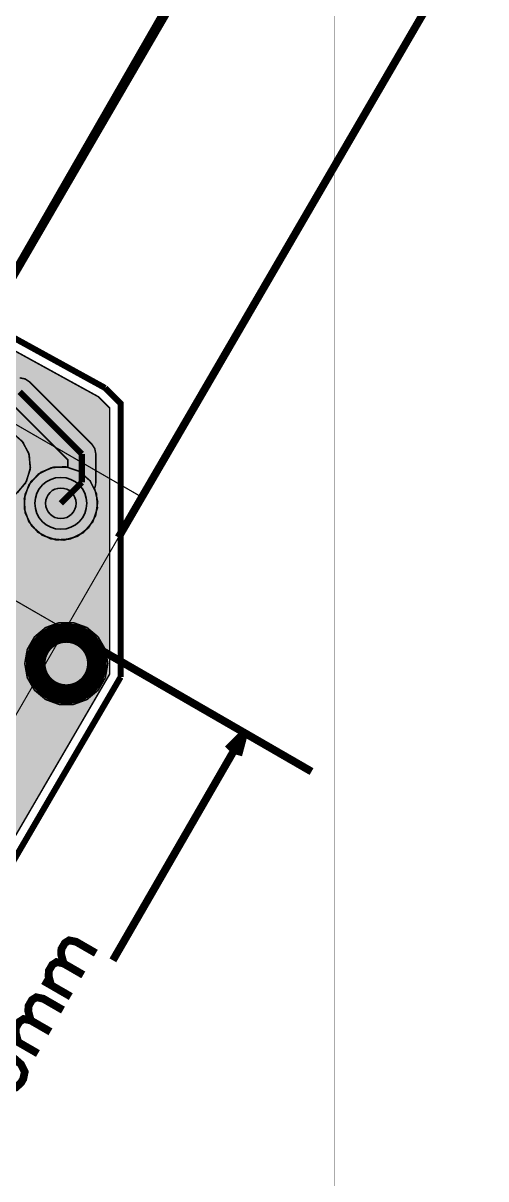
# Model space of a CAD drawing. Header units: millimetres. Extents: x 128 to 251, y -73 to 33.
# Drawn here: x 234.05 to 249.19, y -35.28 to 2.54 of the extents above; entities that cross this region are included whole.
import ezdxf

# ---------------------------------------------------------------- set-up
doc = ezdxf.new("R2010")
doc.units = ezdxf.units.MM
doc.header["$MEASUREMENT"] = 0
for name, color, linetype, true_color in [('Board-Outline-Layer', 7, 'Continuous', 0xff00ff), ('Bottom-Layer', 7, 'Continuous', 0x0000ff), ('Bottom-Paste-Mask-Layer', 7, 'Continuous', 0x800000), ('Bottom-Solder-Mask-Layer', 7, 'Continuous', 0xaa00ff), ('Document-Layer', 7, 'Continuous', 0xffffff), ('F.Courtyard', 7, 'Continuous', 0x022880), ('Hole-Layer', 7, 'Continuous', 0x222222), ('Multi-Layer', 7, 'Continuous', 0xc0c0c0), ('Top-Layer', 7, 'Continuous', 0xff0000), ('Top-Paste-Mask-Layer', 7, 'Continuous', 0x808080), ('Top-Silkscreen-Layer', 7, 'Continuous', 0xffcc00), ('Top-Solder-Mask-Layer', 7, 'Continuous', 0x800080)]:
    doc.layers.add(name, color=color, linetype=linetype, true_color=true_color)

msp = doc.modelspace()

# ---------------------------------------------------------------- hatches: boundary and pattern name
at = {"layer": 'Bottom-Layer'}
for points in [[(139.908, 21.105), (140.301, 21.105), (139.878, 20.881), (139.56, 20.524), (139.385, 20.08), (139.375, 19.602), (139.531, 19.15), (139.833, 18.78), (140.246, 18.538), (140.716, 18.454), (141.187, 18.538), (141.599, 18.78), (141.902, 19.15), (142.058, 19.602), (142.048, 20.08), (141.873, 20.524), (141.554, 20.881), (141.132, 21.105), (163.541, 21.105), (163.584, 21.107), (163.626, 21.115), (163.864, 21.098), (164.047, 20.945), (164.108, 20.714), (164.107, 20.705), (164.107, 20.695), (164.107, 15.941), (164.15, 15.447), (164.358, 14.996), (164.707, 14.641), (165.154, 14.426), (165.648, 14.374), (166.475, 14.374), (166.293, 14.159), (166.228, 13.885), (166.228, 12.785), (166.31, 12.481), (166.532, 12.258), (166.836, 12.177), (167.936, 12.177), (168.24, 12.258), (168.463, 12.481), (168.544, 12.785), (168.544, 13.885), (168.479, 14.159), (168.298, 14.374), (185.166, 14.376), (185.189, 14.374), (185.213, 14.374), (185.291, 14.376), (185.771, 14.283), (186.183, 14.018), (186.468, 13.621), (186.586, 13.147), (186.586, 10.433), (186.577, 9.929), (186.723, 9.445), (187.009, 9.03), (187.408, 8.722), (187.883, 8.55), (188.387, 8.532), (203.241, 8.641), (202.829, 8.401), (202.526, 8.035), (202.368, 7.586), (202.375, 7.11), (202.545, 6.665), (202.858, 6.307), (203.276, 6.079), (203.747, 6.008), (204.213, 6.105), (204.617, 6.356), (204.909, 6.732), (205.054, 7.185), (205.034, 7.66), (204.851, 8.1), (204.528, 8.449), (204.104, 8.665), (204.634, 8.898), (205.079, 9.268), (205.405, 9.747), (205.585, 10.297), (205.589, 10.327), (205.59, 10.358), (205.591, 13.287), (205.714, 13.592), (205.933, 13.837), (206.223, 13.993), (230.64, 13.993), (230.657, 13.993), (230.674, 13.995), (231.034, 13.948), (231.338, 13.746), (231.522, 13.432), (231.549, 13.07), (231.545, 13.043), (231.544, 13.017), (231.544, -4.89), (231.561, -5.618), (231.753, -6.32), (232.11, -6.955), (232.609, -7.485), (233.221, -7.879), (236.511, -9.687), (236.878, -10.054), (236.878, -18.76), (220.036, -47.654), (220, -47.741), (219.987, -47.835), (219.987, -49.818), (205.252, -65.512), (204.899, -65.718), (204.522, -65.877), (204.798, -65.5), (204.931, -65.051), (204.903, -64.585), (204.719, -64.155), (204.399, -63.813), (203.983, -63.6), (203.519, -63.54), (203.063, -63.642), (202.668, -63.892), (202.381, -64.262), (202.237, -64.706), (202.252, -65.174), (202.424, -65.608), (202.734, -65.959), (202.032, -65.693), (201.412, -65.269), (190.417, -54.469), (189.885, -54.039), (189.272, -53.734), (188.608, -53.57), (187.924, -53.554), (187.252, -53.686), (186.626, -53.961), (186.074, -54.365), (186.07, -54.368), (186.067, -54.372), (179.529, -60.687), (178.91, -61.051), (178.228, -61.276), (177.513, -61.353), (176.799, -61.277), (176.116, -61.053), (175.496, -60.689), (163.679, -48.655), (163.279, -48.335), (162.795, -48.168), (162.283, -48.173), (161.802, -48.349), (161.408, -48.677), (161.394, -48.695), (161.382, -48.713), (159.334, -51.863), (159.102, -52.068), (158.808, -52.169), (158.498, -52.15), (158.218, -52.014), (158.204, -52.004), (158.19, -51.995), (143.718, -43.141), (143.28, -42.7), (142.939, -42.181), (142.708, -41.604), (142.597, -40.993), (142.597, -40.989), (142.597, -40.985), (141.856, -33.79), (142.235, -34.091), (142.696, -34.239), (143.179, -34.217), (143.624, -34.026), (143.974, -33.692), (144.184, -33.256), (144.228, -32.774), (144.1, -32.307), (143.817, -31.914), (143.414, -31.646), (142.942, -31.537), (142.462, -31.599), (142.035, -31.826), (141.714, -32.189), (141.714, -31.591), (141.709, -30.467), (141.709, -2.111), (141.701, -2.033), (141.676, -1.959), (141.427, -1.592), (141.077, -1.321), (140.661, -1.172), (140.629, -1.168), (140.597, -1.166), (139.838, -1.166), (139.818, -1.167), (139.797, -1.168), (139.527, -1.118), (139.336, -0.921), (139.292, -0.649), (139.295, -0.624), (139.296, -0.598), (139.293, 20.608), (139.376, 20.878), (139.588, 21.063), (139.867, 21.107), (139.887, 21.106)], [(221.926, -7.182), (222.075, -7.281), (222.25, -7.316), (230.316, -7.316), (232.849, -9.849), (232.997, -9.948), (233.172, -9.983), (233.745, -9.983), (235.508, -11.747), (235.508, -11.987), (235.052, -11.987), (234.628, -12.156), (234.297, -12.471), (234.107, -12.886), (234.084, -13.342), (234.232, -13.774), (234.53, -14.12), (234.936, -14.331), (235.39, -14.376), (235.829, -14.25), (236.189, -13.969), (236.42, -13.575), (236.487, -13.123), (236.383, -12.679), (236.414, -12.585), (236.425, -12.487), (236.425, -11.557), (236.39, -11.382), (236.29, -11.233), (234.258, -9.201), (234.11, -9.102), (233.934, -9.067), (233.362, -9.067), (230.829, -6.534), (230.681, -6.435), (230.505, -6.4), (222.44, -6.4), (214.446, 1.594), (214.298, 1.693), (214.122, 1.728), (212.137, 1.728), (211.876, 2.122), (211.483, 2.386), (211.019, 2.478), (209.119, 2.478), (208.657, 2.386), (208.265, 2.124), (208.003, 1.732), (207.911, 1.27), (208.003, 0.808), (208.265, 0.416), (208.657, 0.154), (209.119, 0.062), (211.019, 0.062), (211.483, 0.154), (211.876, 0.418), (212.137, 0.812), (213.933, 0.812)], [(225.228, -13.278), (225.377, -13.377), (225.552, -13.412), (231.902, -13.412), (232.078, -13.377), (232.226, -13.278), (232.527, -12.977), (232.981, -13.107), (233.45, -13.053), (233.862, -12.824), (234.155, -12.455), (234.285, -12.001), (234.23, -11.532), (234.001, -11.12), (233.631, -10.828), (233.177, -10.699), (232.708, -10.754), (232.296, -10.984), (232.004, -11.354), (231.876, -11.808), (231.932, -12.277), (231.713, -12.496), (225.742, -12.496), (214.192, -0.946), (214.044, -0.847), (213.868, -0.812), (212.137, -0.812), (211.876, -0.418), (211.483, -0.154), (211.019, -0.062), (209.119, -0.062), (208.657, -0.154), (208.265, -0.416), (208.003, -0.808), (207.911, -1.27), (208.003, -1.732), (208.265, -2.124), (208.657, -2.386), (209.119, -2.478), (211.019, -2.478), (211.483, -2.386), (211.876, -2.122), (212.137, -1.728), (213.679, -1.728)], [(234.43, -13.173, 1), (236.13, -13.173, 1)], [(234.1, -18.415), (234.182, -18.88), (234.418, -19.288), (234.779, -19.591), (235.223, -19.753), (235.694, -19.753), (236.138, -19.591), (236.499, -19.288), (236.735, -18.88), (236.817, -18.415), (236.735, -17.951), (236.499, -17.542), (236.138, -17.239), (235.694, -17.078), (235.223, -17.078), (234.779, -17.239), (234.418, -17.542), (234.182, -17.951)]]:
    msp.add_hatch(color=256, dxfattribs=at).paths.add_polyline_path(points)
at = {"layer": 'Bottom-Paste-Mask-Layer'}
msp.add_hatch(color=256, dxfattribs=at).paths.add_polyline_path([(234.43, -13.173, 1), (236.13, -13.173, 1)])
at = {"layer": 'Bottom-Solder-Mask-Layer'}
msp.add_hatch(color=256, dxfattribs=at).paths.add_polyline_path([(234.43, -13.173, 1), (236.13, -13.173, 1)])
at = {"layer": 'Hole-Layer'}
msp.add_hatch(color=256, dxfattribs=at).paths.add_polyline_path([(234.78, -13.173, 1), (235.78, -13.173, 1)])
at = {"layer": 'Multi-Layer'}
for points in [[(234.43, -13.173, 1), (236.13, -13.173, 1)], [(234.43, -13.173, 1), (236.13, -13.173, 1)], [(234.43, -13.173, 1), (236.13, -13.173, 1)], [(234.458, -18.415, 1), (236.458, -18.415, 1)]]:
    msp.add_hatch(color=256, dxfattribs=at).paths.add_polyline_path(points)
at = {"layer": 'Top-Layer'}
for points in [[(139.908, 21.105), (140.301, 21.105), (139.878, 20.881), (139.56, 20.524), (139.385, 20.08), (139.375, 19.602), (139.531, 19.15), (139.833, 18.78), (140.246, 18.538), (140.716, 18.454), (141.187, 18.538), (141.599, 18.78), (141.902, 19.15), (142.058, 19.602), (142.048, 20.08), (141.873, 20.524), (141.554, 20.881), (141.132, 21.105), (163.541, 21.105), (163.584, 21.107), (163.626, 21.115), (163.864, 21.098), (164.047, 20.945), (164.108, 20.714), (164.107, 20.705), (164.107, 20.695), (164.107, 15.941), (164.15, 15.447), (164.358, 14.996), (164.707, 14.641), (165.154, 14.426), (165.648, 14.374), (166.475, 14.374), (166.293, 14.159), (166.228, 13.885), (166.228, 12.825), (162.744, 9.341), (162.645, 9.192), (162.61, 9.017), (162.61, 0.86), (162.441, 0.597), (162.412, 0.286), (162.528, -0.004), (162.765, -0.208), (163.068, -0.282), (163.372, -0.208), (163.608, -0.004), (163.725, 0.286), (163.695, 0.597), (163.526, 0.86), (163.526, 8.827), (166.876, 12.177), (167.936, 12.177), (168.24, 12.258), (168.463, 12.481), (168.544, 12.785), (168.544, 12.877), (178.246, 12.877), (184.334, 6.788), (184.483, 6.689), (184.658, 6.654), (196.026, 6.654), (198.304, 4.375), (198.453, 4.276), (198.628, 4.241), (205.359, 4.241), (205.535, 4.276), (205.683, 4.375), (207.2, 5.892), (208.002, 5.892), (208.263, 5.498), (208.656, 5.234), (209.119, 5.142), (211.019, 5.142), (211.482, 5.234), (211.874, 5.496), (212.136, 5.888), (212.228, 6.35), (212.136, 6.812), (211.874, 7.204), (211.482, 7.466), (211.019, 7.558), (209.119, 7.558), (208.656, 7.466), (208.263, 7.202), (208.002, 6.808), (207.01, 6.808), (206.835, 6.773), (206.686, 6.674), (205.17, 5.157), (198.818, 5.157), (196.539, 7.436), (196.391, 7.535), (196.215, 7.57), (184.848, 7.57), (178.759, 13.659), (178.611, 13.758), (178.435, 13.793), (168.544, 13.793), (168.544, 13.885), (168.479, 14.159), (168.298, 14.374), (185.166, 14.376), (185.189, 14.374), (185.213, 14.374), (185.291, 14.376), (185.771, 14.283), (186.183, 14.018), (186.468, 13.621), (186.586, 13.147), (186.586, 10.433), (186.577, 9.929), (186.723, 9.445), (187.009, 9.03), (187.408, 8.722), (187.883, 8.55), (188.387, 8.532), (203.241, 8.641), (202.829, 8.401), (202.526, 8.035), (202.368, 7.586), (202.375, 7.11), (202.545, 6.665), (202.858, 6.307), (203.276, 6.079), (203.747, 6.008), (204.213, 6.105), (204.617, 6.356), (204.909, 6.732), (205.054, 7.185), (205.034, 7.66), (204.851, 8.1), (204.528, 8.449), (204.104, 8.665), (204.634, 8.898), (205.079, 9.268), (205.405, 9.747), (205.585, 10.297), (205.589, 10.327), (205.59, 10.358), (205.591, 13.287), (205.714, 13.592), (205.933, 13.837), (206.223, 13.993), (230.64, 13.993), (230.657, 13.993), (230.674, 13.995), (231.034, 13.948), (231.338, 13.746), (231.522, 13.432), (231.549, 13.07), (231.545, 13.043), (231.544, 13.017), (231.544, -4.89), (231.561, -5.618), (231.753, -6.32), (232.11, -6.955), (232.609, -7.485), (233.221, -7.879), (236.511, -9.687), (236.878, -10.054), (236.878, -18.76), (220.036, -47.654), (220, -47.741), (219.987, -47.835), (219.987, -49.818), (205.252, -65.512), (204.899, -65.718), (204.522, -65.877), (204.798, -65.5), (204.931, -65.051), (204.903, -64.585), (204.719, -64.155), (204.399, -63.813), (203.983, -63.6), (203.519, -63.54), (203.063, -63.642), (202.668, -63.892), (202.381, -64.262), (202.237, -64.706), (202.252, -65.174), (202.424, -65.608), (202.734, -65.959), (202.032, -65.693), (201.412, -65.269), (190.417, -54.469), (189.885, -54.039), (189.272, -53.734), (188.608, -53.57), (187.924, -53.554), (187.252, -53.686), (186.626, -53.961), (186.074, -54.365), (186.07, -54.368), (186.067, -54.372), (179.529, -60.687), (178.91, -61.051), (178.228, -61.276), (177.513, -61.353), (176.799, -61.277), (176.116, -61.053), (175.496, -60.689), (163.679, -48.655), (163.279, -48.335), (162.795, -48.168), (162.283, -48.173), (161.802, -48.349), (161.408, -48.677), (161.394, -48.695), (161.382, -48.713), (159.334, -51.863), (159.102, -52.068), (158.808, -52.169), (158.498, -52.15), (158.218, -52.014), (158.204, -52.004), (158.19, -51.995), (143.718, -43.141), (143.28, -42.7), (142.939, -42.181), (142.708, -41.604), (142.597, -40.993), (142.597, -40.989), (142.597, -40.985), (141.856, -33.79), (142.235, -34.091), (142.696, -34.239), (143.179, -34.217), (143.624, -34.026), (143.974, -33.692), (144.184, -33.256), (144.228, -32.774), (144.1, -32.307), (143.817, -31.914), (143.414, -31.646), (142.942, -31.537), (142.462, -31.599), (142.035, -31.826), (141.714, -32.189), (141.714, -31.591), (141.709, -30.467), (141.709, -2.111), (141.701, -2.033), (141.676, -1.959), (141.427, -1.592), (141.077, -1.321), (140.661, -1.172), (140.629, -1.168), (140.597, -1.166), (139.838, -1.166), (139.818, -1.167), (139.797, -1.168), (139.527, -1.118), (139.336, -0.921), (139.292, -0.649), (139.295, -0.624), (139.296, -0.598), (139.293, 20.608), (139.376, 20.878), (139.588, 21.063), (139.867, 21.107), (139.887, 21.106)], [(232.476, -12.949), (232.923, -13.101), (233.393, -13.07), (233.816, -12.862), (234.127, -12.507), (234.278, -12.061), (234.247, -11.59), (234.039, -11.168), (233.685, -10.857), (233.238, -10.705), (232.768, -10.736), (232.345, -10.945), (232.034, -11.299), (231.883, -11.745), (231.913, -12.216), (232.122, -12.639)], [(234.676, -14.219), (235.122, -14.371), (235.593, -14.34), (236.016, -14.132), (236.326, -13.777), (236.478, -13.331), (236.447, -12.86), (236.239, -12.438), (235.884, -12.127), (235.438, -11.975), (234.967, -12.006), (234.545, -12.215), (234.234, -12.569), (234.082, -13.015), (234.113, -13.486), (234.322, -13.909)], [(234.43, -13.173, 1), (236.13, -13.173, 1)], [(234.1, -18.415), (234.182, -18.88), (234.418, -19.288), (234.779, -19.591), (235.223, -19.753), (235.694, -19.753), (236.138, -19.591), (236.499, -19.288), (236.735, -18.88), (236.817, -18.415), (236.735, -17.951), (236.499, -17.542), (236.138, -17.239), (235.694, -17.078), (235.223, -17.078), (234.779, -17.239), (234.418, -17.542), (234.182, -17.951)]]:
    msp.add_hatch(color=256, dxfattribs=at).paths.add_polyline_path(points)
at = {"layer": 'Top-Paste-Mask-Layer'}
msp.add_hatch(color=256, dxfattribs=at).paths.add_polyline_path([(234.43, -13.173, 1), (236.13, -13.173, 1)])
at = {"layer": 'Top-Solder-Mask-Layer'}
msp.add_hatch(color=256, dxfattribs=at).paths.add_polyline_path([(234.43, -13.173, 1), (236.13, -13.173, 1)])

# ---------------------------------------------------------------- linework, layer by layer
at = {"layer": 'Board-Outline-Layer', "const_width": 0.2}
for points in [[(233.385, -7.56), (236.728, -9.398)], [(236.728, -9.398), (237.236, -9.906), (237.236, -18.857)], [(205.486, -65.786), (220.345, -49.96), (220.345, -47.835), (237.236, -18.857)]]:
    msp.add_lwpolyline(points, dxfattribs=at)
at = {"layer": 'Bottom-Layer'}
for points, const_width in [([(127.635, -72.898), (127.635, 32.385), (244.221, 32.385), (244.221, -72.898)], 0.00508), ([(234.1, -18.415), (234.182, -18.88), (234.418, -19.288), (234.779, -19.591), (235.223, -19.753), (235.694, -19.753), (236.138, -19.591), (236.499, -19.288), (236.735, -18.88), (236.817, -18.415), (236.735, -17.951), (236.499, -17.542), (236.138, -17.239), (235.694, -17.078), (235.223, -17.078), (234.779, -17.239), (234.418, -17.542), (234.182, -17.951)], 0.0508)]:
    msp.add_lwpolyline(points, close=True, dxfattribs=dict(at, const_width=const_width))
for points, const_width in [([(206.223, 13.993), (230.64, 13.993), (230.657, 13.993), (230.674, 13.995), (231.034, 13.948), (231.338, 13.746), (231.522, 13.432), (231.549, 13.07), (231.545, 13.043), (231.544, 13.017), (231.544, -4.89), (231.561, -5.618), (231.753, -6.32), (232.11, -6.955), (232.609, -7.485), (233.221, -7.879), (236.511, -9.687), (236.878, -10.054), (236.878, -18.76), (220.036, -47.654), (220, -47.741), (219.987, -47.835), (219.987, -49.818), (205.252, -65.512)], 0.0508), ([(233.745, -9.983), (235.508, -11.747), (235.508, -11.987), (235.052, -11.987), (234.628, -12.156), (234.297, -12.471), (234.107, -12.886), (234.084, -13.342), (234.232, -13.774), (234.53, -14.12), (234.936, -14.331), (235.39, -14.376), (235.829, -14.25), (236.189, -13.969), (236.42, -13.575), (236.487, -13.123), (236.383, -12.679), (236.414, -12.585), (236.425, -12.487), (236.425, -11.557), (236.39, -11.382), (236.29, -11.233), (234.258, -9.201), (234.11, -9.102), (233.934, -9.067)], 0.0508), ([(235.966, -11.557), (233.934, -9.525)], 0.2), ([(233.862, -12.824), (234.155, -12.455), (234.285, -12.001), (234.23, -11.532), (234.001, -11.12)], 0.0508), ([(235.966, -12.487), (235.966, -11.557)], 0.2), ([(235.28, -13.173), (235.966, -12.487)], 0.2)]:
    msp.add_lwpolyline(points, dxfattribs=dict(at, const_width=const_width))
msp.add_lwpolyline([(234.43, -13.173, 1), (236.13, -13.173, 1)], format="xyb", close=True, dxfattribs=at)
at = {"layer": 'Bottom-Paste-Mask-Layer'}
msp.add_lwpolyline([(234.43, -13.173, 1), (236.13, -13.173, 1)], format="xyb", close=True, dxfattribs=at)
at = {"layer": 'Bottom-Solder-Mask-Layer'}
msp.add_lwpolyline([(234.43, -13.173, 1), (236.13, -13.173, 1)], format="xyb", close=True, dxfattribs=at)
at = {"layer": 'Document-Layer', "const_width": 0.254}
for points in [[(230.881, -10.633), (242.776, 9.815)], [(230.881, -10.633), (240.558, 6.204)], [(237.165, -14.289), (249.06, 6.159)], [(235.427, -17.299), (243.482, -21.95)], [(241.282, -20.68), (236.983, -28.126)], [(241.282, -20.68), (240.743, -21.219)], [(241.282, -20.68), (241.085, -21.416)], [(235.371, -28.231), (235.289, -27.925), (235.298, -27.757), (235.41, -27.564), (235.551, -27.472), (235.781, -27.52), (236.426, -27.892)], [(234.961, -28.941), (234.879, -28.636), (234.888, -28.468), (235, -28.274), (235.141, -28.183), (235.371, -28.231), (236.015, -28.603)], [(234.701, -28.791), (235.605, -29.313)], [(234.295, -30.094), (234.213, -29.788), (234.222, -29.621), (234.334, -29.427), (234.475, -29.335), (234.705, -29.383), (235.35, -29.755)], [(233.885, -30.804), (233.803, -30.499), (233.812, -30.331), (233.924, -30.137), (234.065, -30.046), (234.295, -30.094), (234.94, -30.466)], [(233.625, -30.654), (234.53, -31.176)]]:
    msp.add_lwpolyline(points, dxfattribs=at)
msp.add_lwpolyline([(232.621, -31.353), (232.573, -31.583), (232.691, -31.825), (232.978, -32.076), (233.172, -32.187), (233.532, -32.31), (233.8, -32.292), (233.976, -32.135), (234.051, -32.006), (234.099, -31.775), (233.98, -31.534), (233.694, -31.283), (233.5, -31.171), (233.14, -31.049), (232.871, -31.067), (232.696, -31.223)], close=True, dxfattribs=at)
at = {"layer": 'F.Courtyard', "const_width": 0.04}
for points in [[(237.927, -12.969), (227.534, -6.969)], [(237.927, -12.969), (227.534, -6.969)], [(218.927, -45.878), (237.927, -12.969)], [(218.927, -45.878), (237.927, -12.969)]]:
    msp.add_lwpolyline(points, dxfattribs=at)
at = {"layer": 'Hole-Layer'}
msp.add_lwpolyline([(234.78, -13.173, 1), (235.78, -13.173, 1)], format="xyb", close=True, dxfattribs=at)
at = {"layer": 'Multi-Layer'}
msp.add_lwpolyline([(234.43, -13.173, 1), (236.13, -13.173, 1)], format="xyb", close=True, dxfattribs=at)
msp.add_lwpolyline([(234.43, -13.173, 1), (236.13, -13.173, 1)], format="xyb", close=True, dxfattribs=at)
msp.add_lwpolyline([(234.43, -13.173, 1), (236.13, -13.173, 1)], format="xyb", close=True, dxfattribs=at)
at = {"layer": 'Multi-Layer', "const_width": 0.645}
msp.add_lwpolyline([(234.458, -18.415, 1), (236.458, -18.415), (236.458, -18.415, 1), (234.458, -18.415)], format="xyb", dxfattribs=at)
at = {"layer": 'Top-Layer'}
for points, const_width in [([(131.191, -70.231), (131.191, 33.274), (245.11, 33.274), (245.11, -70.231)], 0.00508), ([(232.476, -12.949), (232.923, -13.101), (233.393, -13.07), (233.816, -12.862), (234.127, -12.507), (234.278, -12.061), (234.247, -11.59), (234.039, -11.168), (233.685, -10.857), (233.238, -10.705), (232.768, -10.736), (232.345, -10.945), (232.034, -11.299), (231.883, -11.745), (231.913, -12.216), (232.122, -12.639)], 0.0508), ([(234.676, -14.219), (235.122, -14.371), (235.593, -14.34), (236.016, -14.132), (236.326, -13.777), (236.478, -13.331), (236.447, -12.86), (236.239, -12.438), (235.884, -12.127), (235.438, -11.975), (234.967, -12.006), (234.545, -12.215), (234.234, -12.569), (234.082, -13.015), (234.113, -13.486), (234.322, -13.909)], 0.0508), ([(234.1, -18.415), (234.182, -18.88), (234.418, -19.288), (234.779, -19.591), (235.223, -19.753), (235.694, -19.753), (236.138, -19.591), (236.499, -19.288), (236.735, -18.88), (236.817, -18.415), (236.735, -17.951), (236.499, -17.542), (236.138, -17.239), (235.694, -17.078), (235.223, -17.078), (234.779, -17.239), (234.418, -17.542), (234.182, -17.951)], 0.0508)]:
    msp.add_lwpolyline(points, close=True, dxfattribs=dict(at, const_width=const_width))
at = {"layer": 'Top-Layer', "const_width": 0.0508}
msp.add_lwpolyline([(206.223, 13.993), (230.64, 13.993), (230.657, 13.993), (230.674, 13.995), (231.034, 13.948), (231.338, 13.746), (231.522, 13.432), (231.549, 13.07), (231.545, 13.043), (231.544, 13.017), (231.544, -4.89), (231.561, -5.618), (231.753, -6.32), (232.11, -6.955), (232.609, -7.485), (233.221, -7.879), (236.511, -9.687), (236.878, -10.054), (236.878, -18.76), (220.036, -47.654), (220, -47.741), (219.987, -47.835), (219.987, -49.818), (205.252, -65.512)], dxfattribs=at)
at = {"layer": 'Top-Layer'}
msp.add_lwpolyline([(234.43, -13.173, 1), (236.13, -13.173, 1)], format="xyb", close=True, dxfattribs=at)
at = {"layer": 'Top-Paste-Mask-Layer'}
msp.add_lwpolyline([(234.43, -13.173, 1), (236.13, -13.173, 1)], format="xyb", close=True, dxfattribs=at)
at = {"layer": 'Top-Silkscreen-Layer', "const_width": 0.04}
for points in [[(237.927, -12.969), (227.534, -6.969)], [(237.927, -12.969), (227.534, -6.969)], [(225.034, -11.299), (235.427, -17.299)], [(225.034, -11.299), (235.427, -17.299)], [(218.927, -45.878), (237.927, -12.969)], [(218.927, -45.878), (237.927, -12.969)]]:
    msp.add_lwpolyline(points, dxfattribs=at)
at = {"layer": 'Top-Solder-Mask-Layer'}
msp.add_lwpolyline([(234.43, -13.173, 1), (236.13, -13.173, 1)], format="xyb", close=True, dxfattribs=at)

doc.saveas('drawing.dxf')
